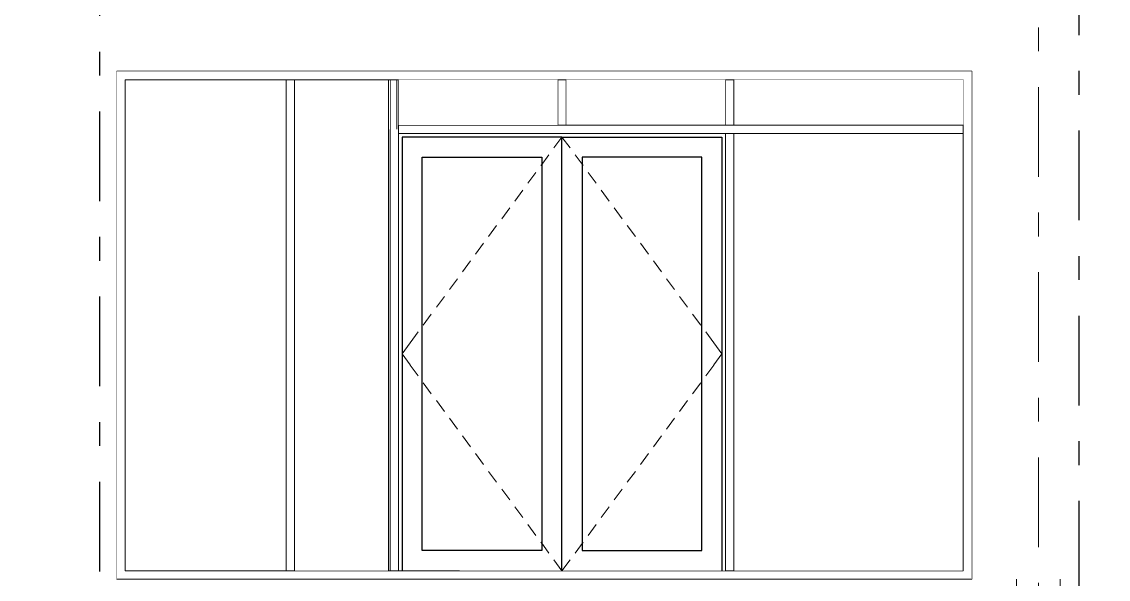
# Model space of a CAD drawing. Header units: millimetres. Extents: x -48147 to 1468943, y -496296 to 18123.
# Drawn here: x 1432182 to 1438599, y -491296 to -488003 of the extents above; entities that cross this region are included whole.
import ezdxf
from ezdxf.enums import TextEntityAlignment as Align

# ---------------------------------------------------------------- set-up
doc = ezdxf.new("R2010")
doc.units = ezdxf.units.MM
doc.header["$MEASUREMENT"] = 0
doc.linetypes.add('Double Dashed', pattern=[1093.611073, 529.166651, -211.666656, 141.111112, -211.666656])
doc.linetypes.add('Wipeout_Contour', pattern=[1000, 0, -1000])
for name, color, linetype in [('A-95-P_Drawing', 7, 'Continuous'), ('New_A-15-MG_Structural_Grid_Phase_2', 7, 'Continuous'), ('New_A-25-M_Curtain_Wall', 7, 'Continuous'), ('New_ArchiCAD Doors', 7, 'Continuous'), ('S-280-M_COLUMN.IFC Import', 7, 'Continuous')]:
    doc.layers.add(name, color=color, linetype=linetype)
for name, color, linetype, lineweight in [('A-95-P_Drawing_Pen_No__194', 7, 'Continuous', 25), ('New_A-25-M_Curtain_Wall_Pen_No__3', 7, 'Continuous', 18), ('New_A-25-M_Curtain_Wall_Pen_No__87', 8, 'Continuous', 20), ('New_ArchiCAD Doors_Pen_No__87', 8, 'Continuous', 20), ('S-280-M_COLUMN.IFC Import_Pen_No__88', 8, 'Continuous', 20)]:
    doc.layers.add(name, color=color, linetype=linetype, lineweight=lineweight)
doc.layers.add('New_A-15-MG_Structural_Grid_Phase_2_Pen_No__222', color=7, linetype='Continuous', lineweight=13, true_color=0x65af33)
doc.layers.add('New_A-25-M_Curtain_Wall_Pen_No__23', color=7, linetype='Continuous', lineweight=30, true_color=0x2a2a2a)
doc.styles.add('GENERATED_STYLE_2', font='')
doc.styles.get('GENERATED_STYLE_2').set_extended_font_data('Swis721 BT')

# ---------------------------------------------------------------- blocks, each defined once
blk = doc.blocks.new('Section Elem_11_1', base_point=(1411454.5, -491295.5))
at = {"color": 254, "linetype": 'Wipeout_Contour', "lineweight": 0, "ltscale": 6063535.60843648}
blk.add_wipeout([(1434372.7, -491245.5), (1433767.7, -491245.5), (1433767.7, -491295.5), (1434372.7, -491295.5)], dxfattribs=at).dxf.layer = 'New_A-25-M_Curtain_Wall'
at = {"layer": 'New_A-25-M_Curtain_Wall_Pen_No__87', "linetype": 'Continuous'}
for p, q in [((1434347.7, -491245.5), (1433792.7, -491245.5)), ((1434372.7, -491295.5), (1433767.7, -491295.5))]:
    blk.add_line(p, q, dxfattribs=at)
blk = doc.blocks.new('Section Elem_22_1', base_point=(1411454.5, -491295.5))
at = {"color": 254, "linetype": 'Wipeout_Contour', "lineweight": 0, "ltscale": 6071085.470549813}
blk.add_wipeout([(1436362.7, -491245.5), (1435767.7, -491245.5), (1435767.7, -491295.5), (1436362.7, -491295.5)], dxfattribs=at).dxf.layer = 'New_A-25-M_Curtain_Wall'
at = {"layer": 'New_A-25-M_Curtain_Wall_Pen_No__87', "linetype": 'Continuous'}
for p, q in [((1436337.7, -491245.5), (1435767.7, -491245.5)), ((1436362.7, -491295.5), (1435767.7, -491295.5))]:
    blk.add_line(p, q, dxfattribs=at)
blk = doc.blocks.new('Section Elem_23_1', base_point=(1411454.5, -491295.5))
at = {"color": 254, "linetype": 'Wipeout_Contour', "lineweight": 0, "ltscale": 6075636.80146496}
blk.add_wipeout([(1436767.7, -491295.5), (1437792.7, -491295.5), (1437742.7, -491245.5), (1436767.7, -491245.5)], dxfattribs=at).dxf.layer = 'New_A-25-M_Curtain_Wall'
at = {"layer": 'New_A-25-M_Curtain_Wall_Pen_No__87', "linetype": 'Continuous'}
for p, q in [((1437742.7, -491245.5), (1436767.7, -491245.5)), ((1437792.7, -491295.5), (1436767.7, -491295.5))]:
    blk.add_line(p, q, dxfattribs=at)
blk = doc.blocks.new('Section Elem_24_1', base_point=(1411454.5, -491295.5))
at = {"color": 254, "linetype": 'Wipeout_Contour', "lineweight": 0, "ltscale": 6068067.308019511}
blk.add_wipeout([(1435767.7, -491245.5), (1434767.7, -491245.5), (1434767.7, -491295.5), (1435767.7, -491295.5)], dxfattribs=at).dxf.layer = 'New_A-25-M_Curtain_Wall'
at = {"layer": 'New_A-25-M_Curtain_Wall_Pen_No__87', "linetype": 'Continuous'}
for p, q in [((1435767.7, -491245.5), (1434767.7, -491245.5)), ((1435767.7, -491295.5), (1434767.7, -491295.5))]:
    blk.add_line(p, q, dxfattribs=at)
blk = doc.blocks.new('Section Elem_25_1', base_point=(1411454.5, -491295.5))
at = {"layer": 'New_ArchiCAD Doors_Pen_No__87', "linetype": 'Continuous'}
for p, q in [((1432742.7, -488295.5), (1432742.7, -491295.5)), ((1437792.7, -488295.5), (1432742.7, -488295.5)), ((1437792.7, -491295.5), (1437792.7, -488295.5))]:
    blk.add_line(p, q, dxfattribs=at)
blk = doc.blocks.new('Section Elem_26_1', base_point=(1411454.5, -491295.5))
at = {"color": 254, "linetype": 'Wipeout_Contour', "lineweight": 0, "ltscale": 6058590.978391694}
blk.add_wipeout([(1432792.7, -488345.5), (1432792.7, -491245.5), (1433742.7, -491245.5), (1433742.7, -488345.5)], dxfattribs=at).dxf.layer = 'New_A-25-M_Curtain_Wall'
blk = doc.blocks.new('Section Elem_104_1', base_point=(1411454.5, -491295.5))
at = {"layer": 'New_A-25-M_Curtain_Wall_Pen_No__87', "linetype": 'Continuous'}
for p, q in [((1433742.7, -491245.5), (1432792.7, -491245.5)), ((1433767.7, -491295.5), (1432742.7, -491295.5))]:
    blk.add_line(p, q, dxfattribs=at)
blk = doc.blocks.new('Section Elem_370_1', base_point=(1411454.5, -491295.5))
at = {"color": 254, "linetype": 'Wipeout_Contour', "lineweight": 0, "ltscale": 6071830.518795275}
blk.add_wipeout([(1436767.7, -488345.5), (1437742.7, -488345.5), (1437792.7, -488295.5), (1436767.7, -488295.5)], dxfattribs=at).dxf.layer = 'New_A-25-M_Curtain_Wall'
at = {"layer": 'New_A-25-M_Curtain_Wall_Pen_No__87', "linetype": 'Continuous'}
blk.add_line((1436767.7, -488345.5), (1437742.7, -488345.5), dxfattribs=at)
blk = doc.blocks.new('Section Elem_371_1', base_point=(1411454.5, -491295.5))
at = {"color": 254, "linetype": 'Wipeout_Contour', "lineweight": 0, "ltscale": 6065401.961701253}
blk.add_wipeout([(1435372.8, -488345.5), (1435767.7, -488345.5), (1435767.7, -488295.5), (1435372.8, -488295.5)], dxfattribs=at).dxf.layer = 'New_A-25-M_Curtain_Wall'
at = {"layer": 'New_A-25-M_Curtain_Wall_Pen_No__87', "linetype": 'Continuous'}
blk.add_line((1435397.8, -488345.5), (1435767.7, -488345.5), dxfattribs=at)
blk = doc.blocks.new('Section Elem_372_1', base_point=(1411454.5, -491295.5))
at = {"color": 254, "linetype": 'Wipeout_Contour', "lineweight": 0, "ltscale": 7570349.247348505}
blk.add_wipeout([(1433767.7, -488295.5), (1432742.7, -488295.5), (1432742.7, -488295.5), (1432792.7, -488345.5), (1433767.7, -488345.5)], dxfattribs=at).dxf.layer = 'New_A-25-M_Curtain_Wall'
at = {"layer": 'New_A-25-M_Curtain_Wall_Pen_No__87', "linetype": 'Continuous'}
blk.add_line((1432792.7, -488345.5), (1433742.7, -488345.5), dxfattribs=at)
blk = doc.blocks.new('Section Elem_373_1', base_point=(1411454.5, -491295.5))
at = {"color": 254, "linetype": 'Wipeout_Contour', "lineweight": 0, "ltscale": 6056698.553848242}
blk.add_wipeout([(1432792.7, -488345.5), (1432742.7, -488295.5), (1432742.7, -491295.5), (1432792.7, -491245.5)], dxfattribs=at).dxf.layer = 'New_A-25-M_Curtain_Wall'
at = {"layer": 'New_A-25-M_Curtain_Wall_Pen_No__87', "linetype": 'Continuous'}
blk.add_line((1432792.7, -491245.5), (1432792.7, -488345.5), dxfattribs=at)
blk = doc.blocks.new('Section Elem_431_1', base_point=(1411454.5, -491295.5))
at = {"color": 254, "linetype": 'Wipeout_Contour', "lineweight": 0, "ltscale": 6061633.93319757}
blk.add_wipeout([(1434382.7, -488345.5), (1434767.7, -488345.5), (1434767.7, -488295.5), (1434382.7, -488295.5)], dxfattribs=at).dxf.layer = 'New_A-25-M_Curtain_Wall'
at = {"layer": 'New_A-25-M_Curtain_Wall_Pen_No__87', "linetype": 'Continuous'}
blk.add_line((1434407.7, -488345.5), (1434767.7, -488345.5), dxfattribs=at)
blk = doc.blocks.new('Section Elem_432_1', base_point=(1411454.5, -491295.5))
at = {"color": 254, "linetype": 'Wipeout_Contour', "lineweight": 0, "ltscale": 6069169.882014502}
blk.add_wipeout([(1436362.7, -488345.5), (1436767.7, -488345.5), (1436767.7, -488295.5), (1436362.7, -488295.5)], dxfattribs=at).dxf.layer = 'New_A-25-M_Curtain_Wall'
at = {"layer": 'New_A-25-M_Curtain_Wall_Pen_No__87', "linetype": 'Continuous'}
blk.add_line((1436387.7, -488345.5), (1436767.7, -488345.5), dxfattribs=at)
blk = doc.blocks.new('Section Elem_433_1', base_point=(1411454.5, -491295.5))
at = {"color": 254, "linetype": 'Wipeout_Contour', "lineweight": 0, "ltscale": 6060886.072740502}
blk.add_wipeout([(1434372.7, -488345.5), (1434382.7, -488345.5), (1434382.7, -488295.5), (1434372.7, -488295.5)], dxfattribs=at).dxf.layer = 'New_A-25-M_Curtain_Wall'
blk = doc.blocks.new('Section Elem_434_1', base_point=(1411454.5, -491295.5))
at = {"color": 254, "linetype": 'Wipeout_Contour', "lineweight": 0, "ltscale": 6073928.799561268}
blk.add_wipeout([(1437792.7, -488638.5), (1437792.7, -488295.5), (1437742.7, -488345.5), (1437742.7, -488638.5)], dxfattribs=at).dxf.layer = 'New_A-25-M_Curtain_Wall'
at = {"layer": 'New_A-25-M_Curtain_Wall_Pen_No__87', "linetype": 'Continuous'}
blk.add_line((1437742.7, -488613.5), (1437742.7, -488345.5), dxfattribs=at)
blk = doc.blocks.new('Section Elem_435_1', base_point=(1411454.5, -491295.5))
at = {"color": 254, "linetype": 'Wipeout_Contour', "lineweight": 0, "ltscale": 6063155.461782162}
blk.add_wipeout([(1434407.7, -491245.5), (1434427.7, -491245.5), (1434427.7, -488683.5), (1434407.7, -488663.5)], dxfattribs=at).dxf.layer = 'New_A-25-M_Curtain_Wall'
at = {"color": 254, "linetype": 'Wipeout_Contour', "lineweight": 0, "ltscale": 6065108.901482855}
blk.add_wipeout([(1436337.7, -488663.5), (1434407.7, -488663.5), (1434427.7, -488683.5), (1436317.7, -488683.5)], dxfattribs=at).dxf.layer = 'New_A-25-M_Curtain_Wall'
at = {"color": 254, "linetype": 'Wipeout_Contour', "lineweight": 0, "ltscale": 6063426.705562579}
blk.add_wipeout([(1434547.7, -491125.5), (1434547.7, -488803.5), (1434427.7, -488683.5), (1434427.7, -491245.5)], dxfattribs=at).dxf.layer = 'New_A-25-M_Curtain_Wall'
at = {"color": 254, "linetype": 'Wipeout_Contour', "lineweight": 0, "ltscale": 6067003.923992824}
blk.add_wipeout([(1435372.7, -491245.5), (1435492.7, -491125.5), (1435492.7, -488803.5), (1435372.7, -488683.5)], dxfattribs=at).dxf.layer = 'New_A-25-M_Curtain_Wall'
at = {"color": 254, "linetype": 'Wipeout_Contour', "lineweight": 0, "ltscale": 6070385.831392132}
blk.add_wipeout([(1436337.7, -491245.5), (1436337.7, -488663.5), (1436317.7, -488683.5), (1436317.7, -491245.5)], dxfattribs=at).dxf.layer = 'New_A-25-M_Curtain_Wall'
at = {"layer": 'New_A-25-M_Curtain_Wall_Pen_No__3', "linetype": 'Continuous'}
for p in [(1434475.2, -489900.1), (1434475.2, -490028.9)]:
    blk.add_line(p, (1434427.7, -489964.5), dxfattribs=at)
at = {"color": 254, "linetype": 'Wipeout_Contour', "lineweight": 0, "ltscale": 6070127.093412724}
blk.add_wipeout([(1436197.7, -491125.5), (1436317.7, -491245.5), (1436317.7, -488683.5), (1436197.7, -488803.5)], dxfattribs=at).dxf.layer = 'New_A-25-M_Curtain_Wall'
at = {"layer": 'New_A-25-M_Curtain_Wall_Pen_No__3', "linetype": 'Continuous'}
for p in [(1436270.2, -489900.1), (1436270.2, -490028.9)]:
    blk.add_line(p, (1436317.7, -489964.5), dxfattribs=at)
at = {"color": 254, "linetype": 'Wipeout_Contour', "lineweight": 0, "ltscale": 6066988.208502999}
blk.add_wipeout([(1436317.7, -488683.5), (1435372.7, -488683.5), (1435492.7, -488803.5), (1436197.7, -488803.5)], dxfattribs=at).dxf.layer = 'New_A-25-M_Curtain_Wall'
at = {"color": 254, "linetype": 'Wipeout_Contour', "lineweight": 0, "ltscale": 6070142.808255915}
blk.add_wipeout([(1435372.7, -491245.5), (1436317.7, -491245.5), (1436197.7, -491125.5), (1435492.7, -491125.5)], dxfattribs=at).dxf.layer = 'New_A-25-M_Curtain_Wall'
at = {"layer": 'New_A-25-M_Curtain_Wall_Pen_No__23', "linetype": 'Continuous'}
blk.add_line((1436317.7, -488683.5), (1436317.7, -491245.5), dxfattribs=at)
at = {"color": 254, "linetype": 'Wipeout_Contour', "lineweight": 0, "ltscale": 6066549.660405912}
blk.add_wipeout([(1435372.7, -491245.5), (1435372.7, -488683.5), (1435252.7, -488803.5), (1435252.7, -491125.5)], dxfattribs=at).dxf.layer = 'New_A-25-M_Curtain_Wall'
at = {"color": 254, "linetype": 'Wipeout_Contour', "lineweight": 0, "ltscale": 6068565.328991436}
blk.add_wipeout([(1436197.7, -491125.5), (1436197.7, -488803.5), (1435492.7, -488803.5), (1435492.7, -491125.5)], dxfattribs=at).dxf.layer = 'New_A-25-M_Curtain_Wall'
at = {"layer": 'New_A-25-M_Curtain_Wall_Pen_No__23', "linetype": 'Continuous'}
for p, q in [((1436197.7, -488803.5), (1435492.7, -488803.5)), ((1435492.7, -488803.5), (1435492.7, -491125.5)), ((1436197.7, -491125.5), (1436197.7, -488803.5)), ((1435492.7, -491125.5), (1436197.7, -491125.5))]:
    blk.add_line(p, q, dxfattribs=at)
at = {"layer": 'New_A-25-M_Curtain_Wall_Pen_No__3', "linetype": 'Continuous'}
for p, q in [((1435449.9, -488788.1), (1435497.3, -488852.5)), ((1435527, -488892.7), (1435574.5, -488957.1)), ((1435604.2, -488997.4), (1435651.7, -489061.7)), ((1435681.4, -489102), (1435728.9, -489166.4)), ((1435758.5, -489206.6), (1435806, -489271)), ((1435835.7, -489311.2), (1435883.2, -489375.6)), ((1435912.9, -489415.8), (1435960.4, -489480.2)), ((1435990.1, -489520.4), (1436037.6, -489584.8)), ((1436067.2, -489625), (1436114.7, -489689.4)), ((1436144.4, -489729.7), (1436191.9, -489794)), ((1436221.6, -489834.3), (1436269.1, -489898.6)), ((1436221.6, -490094.8), (1436269.1, -490030.4)), ((1436144.4, -490199.4), (1436191.9, -490135)), ((1436067.2, -490304), (1436114.7, -490239.6)), ((1435990.1, -490408.6), (1436037.6, -490344.2)), ((1435912.9, -490513.2), (1435960.4, -490448.8)), ((1435835.7, -490617.8), (1435883.2, -490553.5)), ((1435758.5, -490722.4), (1435806, -490658.1)), ((1435681.4, -490827.1), (1435728.9, -490762.7)), ((1435604.2, -490931.7), (1435651.7, -490867.3)), ((1435527, -491036.3), (1435574.5, -490971.9)), ((1435449.9, -491140.9), (1435497.3, -491076.5))]:
    blk.add_line(p, q, dxfattribs=at)
at = {"color": 254, "linetype": 'Wipeout_Contour', "lineweight": 0, "ltscale": 6063409.95244164}
blk.add_wipeout([(1434427.7, -488683.5), (1434547.7, -488803.5), (1435252.7, -488803.5), (1435372.7, -488683.5)], dxfattribs=at).dxf.layer = 'New_A-25-M_Curtain_Wall'
at = {"color": 254, "linetype": 'Wipeout_Contour', "lineweight": 0, "ltscale": 6066566.412879494}
blk.add_wipeout([(1435372.7, -491245.5), (1435252.7, -491125.5), (1434547.7, -491125.5), (1434427.7, -491245.5)], dxfattribs=at).dxf.layer = 'New_A-25-M_Curtain_Wall'
at = {"layer": 'New_A-25-M_Curtain_Wall_Pen_No__23', "linetype": 'Continuous'}
for p, q in [((1434427.7, -488683.5), (1434427.7, -491245.5)), ((1435372.7, -488683.5), (1434427.7, -488683.5)), ((1435372.7, -491245.5), (1435372.7, -488683.5)), ((1435372.7, -488683.5), (1436317.7, -488683.5))]:
    blk.add_line(p, q, dxfattribs=at)
at = {"layer": 'New_A-25-M_Curtain_Wall_Pen_No__3', "linetype": 'Continuous'}
for p, q in [((1435372.7, -488683.5), (1435325.2, -488747.9)), ((1435372.7, -488683.5), (1435420.2, -488747.9)), ((1435372.7, -491245.5), (1435325.2, -491181.1)), ((1435372.7, -491245.5), (1435420.2, -491181.1))]:
    blk.add_line(p, q, dxfattribs=at)
at = {"color": 254, "linetype": 'Wipeout_Contour', "lineweight": 0, "ltscale": 6064988.003182704}
blk.add_wipeout([(1434547.7, -491125.5), (1435252.7, -491125.5), (1435252.7, -488803.5), (1434547.7, -488803.5)], dxfattribs=at).dxf.layer = 'New_A-25-M_Curtain_Wall'
at = {"layer": 'New_A-25-M_Curtain_Wall_Pen_No__23', "linetype": 'Continuous'}
for p, q in [((1434547.7, -491125.5), (1434547.7, -488803.5)), ((1434547.7, -488803.5), (1435252.7, -488803.5)), ((1435252.7, -488803.5), (1435252.7, -491125.5)), ((1435252.7, -491125.5), (1434547.7, -491125.5))]:
    blk.add_line(p, q, dxfattribs=at)
at = {"layer": 'New_A-25-M_Curtain_Wall_Pen_No__3', "linetype": 'Continuous'}
for p, q in [((1435295.5, -488788.1), (1435248, -488852.5)), ((1435218.3, -488892.7), (1435170.8, -488957.1)), ((1435141.2, -488997.4), (1435093.7, -489061.7)), ((1435064, -489102), (1435016.5, -489166.4)), ((1434986.8, -489206.6), (1434939.3, -489271)), ((1434909.6, -489311.2), (1434862.1, -489375.6)), ((1434832.5, -489415.8), (1434785, -489480.2)), ((1434755.3, -489520.4), (1434707.8, -489584.8)), ((1434678.1, -489625), (1434630.6, -489689.4)), ((1434600.9, -489729.7), (1434553.4, -489794)), ((1434523.8, -489834.3), (1434476.3, -489898.6)), ((1434523.8, -490094.8), (1434476.3, -490030.4)), ((1434600.9, -490199.4), (1434553.4, -490135)), ((1434678.1, -490304), (1434630.6, -490239.6)), ((1434755.3, -490408.6), (1434707.8, -490344.2)), ((1434832.5, -490513.2), (1434785, -490448.8)), ((1434909.6, -490617.8), (1434862.1, -490553.5)), ((1434986.8, -490722.4), (1434939.3, -490658.1)), ((1435064, -490827.1), (1435016.5, -490762.7)), ((1435141.2, -490931.7), (1435093.7, -490867.3)), ((1435218.3, -491036.3), (1435170.8, -490971.9)), ((1435295.5, -491140.9), (1435248, -491076.5))]:
    blk.add_line(p, q, dxfattribs=at)
blk = doc.blocks.new('Section Elem_436_1', base_point=(1411454.5, -491295.5))
at = {"color": 254, "linetype": 'Wipeout_Contour', "lineweight": 0, "ltscale": 6064699.224419598}
blk.add_wipeout([(1434382.7, -491245.5), (1434372.7, -491245.5), (1434372.7, -491295.5), (1434382.7, -491295.5)], dxfattribs=at).dxf.layer = 'New_A-25-M_Curtain_Wall'
at = {"layer": 'New_A-25-M_Curtain_Wall_Pen_No__87', "linetype": 'Continuous'}
blk.add_line((1434382.7, -491295.5), (1434372.7, -491295.5), dxfattribs=at)
blk = doc.blocks.new('Section Elem_437_1', base_point=(1411454.5, -491295.5))
at = {"color": 254, "linetype": 'Wipeout_Contour', "lineweight": 0, "ltscale": 6061126.146216327}
blk.add_wipeout([(1434407.7, -488638.5), (1434407.7, -488345.5), (1434357.7, -488345.5), (1434357.7, -488638.5)], dxfattribs=at).dxf.layer = 'New_A-25-M_Curtain_Wall'
at = {"layer": 'New_A-25-M_Curtain_Wall_Pen_No__87', "linetype": 'Continuous'}
for p, q in [((1434357.7, -488638.5), (1434357.7, -488345.5)), ((1434407.7, -488345.5), (1434397.7, -488345.5)), ((1434407.7, -488613.5), (1434407.7, -488345.5))]:
    blk.add_line(p, q, dxfattribs=at)
blk = doc.blocks.new('Section Elem_438_1', base_point=(1411454.5, -491295.5))
at = {"color": 254, "linetype": 'Wipeout_Contour', "lineweight": 0, "ltscale": 6061628.577897916}
blk.add_wipeout([(1433792.7, -491245.5), (1434347.7, -491245.5), (1434347.7, -488345.5), (1433792.7, -488345.5)], dxfattribs=at).dxf.layer = 'New_A-25-M_Curtain_Wall'
blk = doc.blocks.new('Section Elem_439_1', base_point=(1411454.5, -491295.5))
at = {"color": 254, "linetype": 'Wipeout_Contour', "lineweight": 0, "ltscale": 6060483.524429558}
blk.add_wipeout([(1433792.7, -491245.5), (1433792.7, -488345.5), (1433742.7, -488345.5), (1433742.7, -491245.5)], dxfattribs=at).dxf.layer = 'New_A-25-M_Curtain_Wall'
at = {"layer": 'New_A-25-M_Curtain_Wall_Pen_No__87', "linetype": 'Continuous'}
for p, q in [((1433767.7, -488345.5), (1433742.7, -488345.5)), ((1433742.7, -491245.5), (1433742.7, -488345.5)), ((1433792.7, -491245.5), (1433792.7, -488345.5)), ((1433792.7, -491245.5), (1433742.7, -491245.5))]:
    blk.add_line(p, q, dxfattribs=at)
blk = doc.blocks.new('Section Elem_440_1', base_point=(1411454.5, -491295.5))
at = {"color": 254, "linetype": 'Wipeout_Contour', "lineweight": 0, "ltscale": 6072977.832450018}
blk.add_wipeout([(1436767.7, -491245.5), (1436362.7, -491245.5), (1436362.7, -491295.5), (1436767.7, -491295.5)], dxfattribs=at).dxf.layer = 'New_A-25-M_Curtain_Wall'
at = {"layer": 'New_A-25-M_Curtain_Wall_Pen_No__87', "linetype": 'Continuous'}
for p, q in [((1436767.7, -491245.5), (1436387.7, -491245.5)), ((1436767.7, -491295.5), (1436362.7, -491295.5))]:
    blk.add_line(p, q, dxfattribs=at)
blk = doc.blocks.new('Section Elem_441_1', base_point=(1411454.5, -491295.5))
at = {"color": 254, "linetype": 'Wipeout_Contour', "lineweight": 0, "ltscale": 6071268.238391828}
blk.add_wipeout([(1436387.7, -488345.5), (1436387.7, -488613.5), (1437742.7, -488613.5), (1437742.7, -488345.5)], dxfattribs=at).dxf.layer = 'New_A-25-M_Curtain_Wall'
blk = doc.blocks.new('Section Elem_453_1', base_point=(1411454.5, -491295.5))
at = {"color": 254, "linetype": 'Wipeout_Contour', "lineweight": 0, "ltscale": 6064859.12774288}
blk.add_wipeout([(1435397.8, -488613.5), (1435397.8, -488345.5), (1435347.8, -488345.5), (1435347.8, -488613.5)], dxfattribs=at).dxf.layer = 'New_A-25-M_Curtain_Wall'
at = {"layer": 'New_A-25-M_Curtain_Wall_Pen_No__87', "linetype": 'Continuous'}
for p, q in [((1435347.8, -488613.5), (1435347.8, -488345.5)), ((1435397.8, -488345.5), (1435372.8, -488345.5)), ((1435397.8, -488613.5), (1435397.8, -488345.5))]:
    blk.add_line(p, q, dxfattribs=at)
blk = doc.blocks.new('Section Elem_454_1', base_point=(1411454.5, -491295.5))
at = {"color": 254, "linetype": 'Wipeout_Contour', "lineweight": 0, "ltscale": 6063508.548783759}
blk.add_wipeout([(1434767.7, -488345.5), (1435372.8, -488345.5), (1435372.8, -488295.5), (1434767.7, -488295.5)], dxfattribs=at).dxf.layer = 'New_A-25-M_Curtain_Wall'
at = {"layer": 'New_A-25-M_Curtain_Wall_Pen_No__87', "linetype": 'Continuous'}
blk.add_line((1434767.7, -488345.5), (1435372.8, -488345.5), dxfattribs=at)
blk = doc.blocks.new('Section Elem_455_1', base_point=(1411454.5, -491295.5))
at = {"color": 254, "linetype": 'Wipeout_Contour', "lineweight": 0, "ltscale": 6059721.724401615}
blk.add_wipeout([(1433767.7, -488345.5), (1434372.7, -488345.5), (1434372.7, -488295.5), (1433767.7, -488295.5)], dxfattribs=at).dxf.layer = 'New_A-25-M_Curtain_Wall'
at = {"layer": 'New_A-25-M_Curtain_Wall_Pen_No__87', "linetype": 'Continuous'}
blk.add_line((1433767.7, -488345.5), (1434347.7, -488345.5), dxfattribs=at)
blk = doc.blocks.new('Section Elem_456_1', base_point=(1411454.5, -491295.5))
at = {"layer": 'New_A-25-M_Curtain_Wall_Pen_No__87', "linetype": 'Continuous'}
blk.add_line((1434397.7, -491245.5), (1434397.7, -488345.5), dxfattribs=at)
at = {"color": 254, "linetype": 'Wipeout_Contour', "lineweight": 0, "ltscale": 7578002.425701839}
blk.add_wipeout([(1434347.7, -491245.5), (1434357.7, -491245.5), (1434357.7, -488638.5), (1434357.7, -488345.5), (1434347.7, -488345.5)], dxfattribs=at).dxf.layer = 'New_A-25-M_Curtain_Wall'
at = {"layer": 'New_A-25-M_Curtain_Wall_Pen_No__87', "linetype": 'Continuous'}
for p, q in [((1434397.7, -488345.5), (1434347.7, -488345.5)), ((1434347.7, -491245.5), (1434347.7, -488345.5)), ((1434357.7, -491245.5), (1434347.7, -491245.5))]:
    blk.add_line(p, q, dxfattribs=at)
blk = doc.blocks.new('Section Elem_457_1', base_point=(1411454.5, -491295.5))
at = {"color": 254, "linetype": 'Wipeout_Contour', "lineweight": 0, "ltscale": 6073171.552605802}
blk.add_wipeout([(1436387.7, -488663.5), (1436387.7, -491245.5), (1437742.7, -491245.5), (1437742.7, -488663.5)], dxfattribs=at).dxf.layer = 'New_A-25-M_Curtain_Wall'
blk = doc.blocks.new('Section Elem_458_1', base_point=(1411454.5, -491295.5))
at = {"color": 254, "linetype": 'Wipeout_Contour', "lineweight": 0, "ltscale": 6072192.448032349}
blk.add_wipeout([(1436767.7, -488663.5), (1437742.7, -488663.5), (1437742.7, -488613.5), (1436767.7, -488613.5)], dxfattribs=at).dxf.layer = 'New_A-25-M_Curtain_Wall'
at = {"layer": 'New_A-25-M_Curtain_Wall_Pen_No__87', "linetype": 'Continuous'}
for p, q in [((1436767.7, -488613.5), (1437742.7, -488613.5)), ((1437742.7, -488638.5), (1437742.7, -488613.5)), ((1436767.7, -488663.5), (1437742.7, -488663.5))]:
    blk.add_line(p, q, dxfattribs=at)
blk = doc.blocks.new('Section Elem_459_1', base_point=(1411454.5, -491295.5))
at = {"color": 254, "linetype": 'Wipeout_Contour', "lineweight": 0, "ltscale": 6075831.294981465}
blk.add_wipeout([(1437792.7, -491295.5), (1437792.7, -488638.5), (1437742.7, -488638.5), (1437742.7, -491245.5)], dxfattribs=at).dxf.layer = 'New_A-25-M_Curtain_Wall'
at = {"layer": 'New_A-25-M_Curtain_Wall_Pen_No__87', "linetype": 'Continuous'}
blk.add_line((1437742.7, -491245.5), (1437742.7, -488638.5), dxfattribs=at)
blk = doc.blocks.new('Section Elem_460_1', base_point=(1411454.5, -491295.5))
at = {"color": 254, "linetype": 'Wipeout_Contour', "lineweight": 0, "ltscale": 6068607.742413567}
blk.add_wipeout([(1436387.7, -488613.5), (1436387.7, -488345.5), (1436337.7, -488345.5), (1436337.7, -488613.5)], dxfattribs=at).dxf.layer = 'New_A-25-M_Curtain_Wall'
at = {"layer": 'New_A-25-M_Curtain_Wall_Pen_No__87', "linetype": 'Continuous'}
for p, q in [((1436337.7, -488613.5), (1436337.7, -488345.5)), ((1436387.7, -488345.5), (1436362.7, -488345.5)), ((1436387.7, -488613.5), (1436387.7, -488345.5))]:
    blk.add_line(p, q, dxfattribs=at)
blk = doc.blocks.new('Section Elem_461_1', base_point=(1411454.5, -491295.5))
at = {"color": 254, "linetype": 'Wipeout_Contour', "lineweight": 0, "ltscale": 6067276.332357581}
blk.add_wipeout([(1435767.7, -488345.5), (1436362.7, -488345.5), (1436362.7, -488295.5), (1435767.7, -488295.5)], dxfattribs=at).dxf.layer = 'New_A-25-M_Curtain_Wall'
at = {"layer": 'New_A-25-M_Curtain_Wall_Pen_No__87', "linetype": 'Continuous'}
blk.add_line((1435767.7, -488345.5), (1436362.7, -488345.5), dxfattribs=at)
blk = doc.blocks.new('Section Elem_462_1', base_point=(1411454.5, -491295.5))
at = {"color": 254, "linetype": 'Wipeout_Contour', "lineweight": 0, "ltscale": 6070511.890250526}
blk.add_wipeout([(1436387.7, -491245.5), (1436387.7, -488663.5), (1436337.7, -488663.5), (1436337.7, -491245.5)], dxfattribs=at).dxf.layer = 'New_A-25-M_Curtain_Wall'
at = {"layer": 'New_A-25-M_Curtain_Wall_Pen_No__87', "linetype": 'Continuous'}
for p, q in [((1436337.7, -491245.5), (1436337.7, -488663.5)), ((1436387.7, -491245.5), (1436387.7, -488663.5)), ((1436387.7, -491245.5), (1436337.7, -491245.5))]:
    blk.add_line(p, q, dxfattribs=at)
blk = doc.blocks.new('Section Elem_463_1', base_point=(1411454.5, -491295.5))
at = {"color": 254, "linetype": 'Wipeout_Contour', "lineweight": 0, "ltscale": 6066733.431889815}
blk.add_wipeout([(1435397.8, -488345.5), (1435397.8, -488613.5), (1436337.7, -488613.5), (1436337.7, -488345.5)], dxfattribs=at).dxf.layer = 'New_A-25-M_Curtain_Wall'
blk = doc.blocks.new('Section Elem_464_1', base_point=(1411454.5, -491295.5))
at = {"color": 254, "linetype": 'Wipeout_Contour', "lineweight": 0, "ltscale": 6065446.614776181}
blk.add_wipeout([(1434767.7, -491245.5), (1434382.7, -491245.5), (1434382.7, -491295.5), (1434767.7, -491295.5)], dxfattribs=at).dxf.layer = 'New_A-25-M_Curtain_Wall'
at = {"layer": 'New_A-25-M_Curtain_Wall_Pen_No__87', "linetype": 'Continuous'}
for p, q in [((1434767.7, -491245.5), (1434407.7, -491245.5)), ((1434767.7, -491295.5), (1434382.7, -491295.5))]:
    blk.add_line(p, q, dxfattribs=at)
blk = doc.blocks.new('Section Elem_465_1', base_point=(1411454.5, -491295.5))
at = {"color": 254, "linetype": 'Wipeout_Contour', "lineweight": 0, "ltscale": 6062091.267122689}
blk.add_wipeout([(1434767.7, -488613.5), (1434407.7, -488613.5), (1434407.7, -488663.5), (1434767.7, -488663.5)], dxfattribs=at).dxf.layer = 'New_A-25-M_Curtain_Wall'
at = {"layer": 'New_A-25-M_Curtain_Wall_Pen_No__87', "linetype": 'Continuous'}
for p, q in [((1434407.7, -488613.5), (1434407.7, -488638.5)), ((1434767.7, -488613.5), (1434407.7, -488613.5)), ((1434767.7, -488663.5), (1434407.7, -488663.5))]:
    blk.add_line(p, q, dxfattribs=at)
blk = doc.blocks.new('Section Elem_466_1', base_point=(1411454.5, -491295.5))
at = {"color": 254, "linetype": 'Wipeout_Contour', "lineweight": 0, "ltscale": 6063000.401854383}
blk.add_wipeout([(1434407.7, -491245.5), (1434407.7, -488638.5), (1434357.7, -488638.5), (1434357.7, -491245.5)], dxfattribs=at).dxf.layer = 'New_A-25-M_Curtain_Wall'
at = {"layer": 'New_A-25-M_Curtain_Wall_Pen_No__87', "linetype": 'Continuous'}
for p, q in [((1434357.7, -491245.5), (1434357.7, -488638.5)), ((1434407.7, -491245.5), (1434407.7, -488638.5)), ((1434407.7, -491245.5), (1434357.7, -491245.5))]:
    blk.add_line(p, q, dxfattribs=at)
blk = doc.blocks.new('Section Elem_467_1', base_point=(1411454.5, -491295.5))
at = {"color": 254, "linetype": 'Wipeout_Contour', "lineweight": 0, "ltscale": 6063918.426838229}
blk.add_wipeout([(1435372.8, -488613.5), (1434767.7, -488613.5), (1434767.7, -488663.5), (1435372.8, -488663.5)], dxfattribs=at).dxf.layer = 'New_A-25-M_Curtain_Wall'
at = {"layer": 'New_A-25-M_Curtain_Wall_Pen_No__87', "linetype": 'Continuous'}
for p, q in [((1435372.8, -488613.5), (1434767.7, -488613.5)), ((1435372.8, -488663.5), (1434767.7, -488663.5))]:
    blk.add_line(p, q, dxfattribs=at)
blk = doc.blocks.new('Section Elem_468_1', base_point=(1411454.5, -491295.5))
at = {"color": 254, "linetype": 'Wipeout_Contour', "lineweight": 0, "ltscale": 6065811.71180591}
blk.add_wipeout([(1435767.7, -488613.5), (1435372.8, -488613.5), (1435372.8, -488663.5), (1435767.7, -488663.5)], dxfattribs=at).dxf.layer = 'New_A-25-M_Curtain_Wall'
at = {"layer": 'New_A-25-M_Curtain_Wall_Pen_No__87', "linetype": 'Continuous'}
for p, q in [((1435767.7, -488613.5), (1435372.8, -488613.5)), ((1435767.7, -488663.5), (1435372.8, -488663.5))]:
    blk.add_line(p, q, dxfattribs=at)
blk = doc.blocks.new('Section Elem_469_1', base_point=(1411454.5, -491295.5))
at = {"color": 254, "linetype": 'Wipeout_Contour', "lineweight": 0, "ltscale": 6067685.955896375}
blk.add_wipeout([(1436362.7, -488613.5), (1435767.7, -488613.5), (1435767.7, -488663.5), (1436362.7, -488663.5)], dxfattribs=at).dxf.layer = 'New_A-25-M_Curtain_Wall'
at = {"layer": 'New_A-25-M_Curtain_Wall_Pen_No__87', "linetype": 'Continuous'}
for p, q in [((1436362.7, -488613.5), (1435767.7, -488613.5)), ((1436362.7, -488663.5), (1435767.7, -488663.5))]:
    blk.add_line(p, q, dxfattribs=at)
blk = doc.blocks.new('Section Elem_470_1', base_point=(1411454.5, -491295.5))
at = {"color": 254, "linetype": 'Wipeout_Contour', "lineweight": 0, "ltscale": 6062984.572338676}
blk.add_wipeout([(1434407.7, -488345.5), (1434407.7, -488613.5), (1435347.8, -488613.5), (1435347.8, -488345.5)], dxfattribs=at).dxf.layer = 'New_A-25-M_Curtain_Wall'
blk = doc.blocks.new('Section Elem_471_1', base_point=(1411454.5, -491295.5))
at = {"color": 254, "linetype": 'Wipeout_Contour', "lineweight": 0, "ltscale": 6069579.377753891}
blk.add_wipeout([(1436767.7, -488613.5), (1436362.7, -488613.5), (1436362.7, -488663.5), (1436767.7, -488663.5)], dxfattribs=at).dxf.layer = 'New_A-25-M_Curtain_Wall'
at = {"layer": 'New_A-25-M_Curtain_Wall_Pen_No__87', "linetype": 'Continuous'}
for p, q in [((1436767.7, -488613.5), (1436362.7, -488613.5)), ((1436767.7, -488663.5), (1436362.7, -488663.5))]:
    blk.add_line(p, q, dxfattribs=at)
blk = doc.blocks.new('Section Elem_545_1', base_point=(1411454.5, -491295.5))
at = {"color": 254, "linetype": 'Wipeout_Contour', "lineweight": 0, "ltscale": 6079470.635933143}
blk.add_wipeout([(1438057.2, -491795.5), (1438316, -491795.5), (1438316, -491295.5), (1438057.2, -491295.5)], dxfattribs=at).dxf.layer = 'S-280-M_COLUMN.IFC Import'
at = {"layer": 'S-280-M_COLUMN.IFC Import_Pen_No__88', "linetype": 'Continuous'}
for p, q in [((1438057.2, -491295.5), (1438057.2, -491795.5)), ((1438316, -491295.5), (1438316, -491795.5))]:
    blk.add_line(p, q, dxfattribs=at)
blk = doc.blocks.new('Standard grid marker[6]_1', base_point=(1438186.4, -469890.9))
at = {"layer": 'New_A-15-MG_Structural_Grid_Phase_2_Pen_No__222', "linetype": 'Double Dashed'}
blk.add_line((1438186.4, -470890.9), (1438186.4, -494295.5), dxfattribs=at)
at = {"layer": 'New_A-15-MG_Structural_Grid_Phase_2_Pen_No__222', "style": 'GENERATED_STYLE_2'}
for tag, p in [('AC_MarkerText_1_0', (1438186.4, -469354.5)), ('AC_MarkerText_1_1', (1438186.4, -495759.2))]:
    blk.add_attdef(tag, text='', height=350, rotation=360, dxfattribs=at).set_placement(p, align=Align.MIDDLE_CENTER)

msp = doc.modelspace()

# ---------------------------------------------------------------- block references
at = {"layer": 'New_A-25-M_Curtain_Wall'}
for name in ['Section Elem_11_1', 'Section Elem_22_1', 'Section Elem_23_1']:
    msp.add_blockref(name, (1411454.5, -491295.5), dxfattribs=at)
at = {"layer": 'S-280-M_COLUMN.IFC Import'}
msp.add_blockref('Section Elem_545_1', (1411454.5, -491295.5), dxfattribs=at)

# ---------------------------------------------------------------- wipeouts: each hides what was drawn before it
at = {"color": 254, "linetype": 'Wipeout_Contour', "lineweight": 0, "ltscale": 6032284.253134676}
msp.add_wipeout([(1432640.8, -492986.9), (1425307.8, -492986.9), (1425307.8, -470752.6), (1432640.8, -470752.6)], dxfattribs=at).dxf.layer = 'A-95-P_Drawing'

# ---------------------------------------------------------------- next in the draw order: linework, layer by layer
at = {"layer": 'A-95-P_Drawing_Pen_No__194', "linetype": 'Double Dashed', "flags": 128}
msp.add_lwpolyline([(1432640.8, -492986.9), (1425307.8, -492986.9), (1425307.8, -470752.6), (1432640.8, -470752.6)], close=True, dxfattribs=at)

# ---------------------------------------------------------------- next in the draw order: block references
at = {"layer": 'New_A-25-M_Curtain_Wall'}
msp.add_blockref('Section Elem_24_1', (1411454.5, -491295.5), dxfattribs=at)

# ---------------------------------------------------------------- next in the draw order: block references
at = {"layer": 'New_ArchiCAD Doors'}
msp.add_blockref('Section Elem_25_1', (1411454.5, -491295.5), dxfattribs=at)

# ---------------------------------------------------------------- next in the draw order: block references
at = {"layer": 'New_A-25-M_Curtain_Wall'}
for name in ['Section Elem_431_1', 'Section Elem_371_1', 'Section Elem_370_1', 'Section Elem_26_1', 'Section Elem_435_1']:
    msp.add_blockref(name, (1411454.5, -491295.5), dxfattribs=at)

# ---------------------------------------------------------------- next in the draw order: block references
for name in ['Section Elem_372_1', 'Section Elem_433_1', 'Section Elem_432_1', 'Section Elem_434_1', 'Section Elem_453_1', 'Section Elem_104_1', 'Section Elem_436_1', 'Section Elem_440_1']:
    msp.add_blockref(name, (1411454.5, -491295.5), dxfattribs=at)

# ---------------------------------------------------------------- next in the draw order: block references
for name in ['Section Elem_373_1', 'Section Elem_454_1', 'Section Elem_437_1', 'Section Elem_441_1', 'Section Elem_457_1']:
    msp.add_blockref(name, (1411454.5, -491295.5), dxfattribs=at)

# ---------------------------------------------------------------- next in the draw order: block references
for name in ['Section Elem_438_1', 'Section Elem_460_1', 'Section Elem_458_1', 'Section Elem_462_1']:
    msp.add_blockref(name, (1411454.5, -491295.5), dxfattribs=at)

# ---------------------------------------------------------------- next in the draw order: block references
for name in ['Section Elem_461_1', 'Section Elem_439_1', 'Section Elem_459_1']:
    msp.add_blockref(name, (1411454.5, -491295.5), dxfattribs=at)

# ---------------------------------------------------------------- next in the draw order: block references
at = {"layer": 'New_A-15-MG_Structural_Grid_Phase_2', "color": 8, "linetype": 'Continuous', "lineweight": 15}
msp.add_blockref('Standard grid marker[6]_1', (1438186.4, -469890.9), dxfattribs=at)
at = {"layer": 'New_A-25-M_Curtain_Wall'}
for name in ['Section Elem_455_1', 'Section Elem_463_1']:
    msp.add_blockref(name, (1411454.5, -491295.5), dxfattribs=at)

# ---------------------------------------------------------------- next in the draw order: block references
msp.add_blockref('Section Elem_456_1', (1411454.5, -491295.5), dxfattribs=at)

# ---------------------------------------------------------------- next in the draw order: wipeouts: each hides what was drawn before it
at = {"color": 254, "linetype": 'Wipeout_Contour', "lineweight": 0, "ltscale": 6081233.324991323}
msp.add_wipeout([(1438426.5, -473037.1), (1444590.2, -473037.1), (1444590.2, -492986.9), (1438426.5, -492986.9)], dxfattribs=at).dxf.layer = 'A-95-P_Drawing'

# ---------------------------------------------------------------- next in the draw order: linework, layer by layer
at = {"layer": 'A-95-P_Drawing_Pen_No__194', "linetype": 'Double Dashed', "flags": 128}
msp.add_lwpolyline([(1438426.5, -473037.1), (1444590.2, -473037.1), (1444590.2, -492986.9), (1438426.5, -492986.9)], close=True, dxfattribs=at)

# ---------------------------------------------------------------- next in the draw order: block references
at = {"layer": 'New_A-25-M_Curtain_Wall'}
for name in ['Section Elem_465_1', 'Section Elem_464_1']:
    msp.add_blockref(name, (1411454.5, -491295.5), dxfattribs=at)

# ---------------------------------------------------------------- next in the draw order: block references
for name in ['Section Elem_466_1', 'Section Elem_467_1']:
    msp.add_blockref(name, (1411454.5, -491295.5), dxfattribs=at)

# ---------------------------------------------------------------- next in the draw order: block references
msp.add_blockref('Section Elem_468_1', (1411454.5, -491295.5), dxfattribs=at)

# ---------------------------------------------------------------- next in the draw order: block references
for name in ['Section Elem_470_1', 'Section Elem_469_1']:
    msp.add_blockref(name, (1411454.5, -491295.5), dxfattribs=at)

# ---------------------------------------------------------------- next in the draw order: block references
msp.add_blockref('Section Elem_471_1', (1411454.5, -491295.5), dxfattribs=at)

doc.saveas('drawing.dxf')
